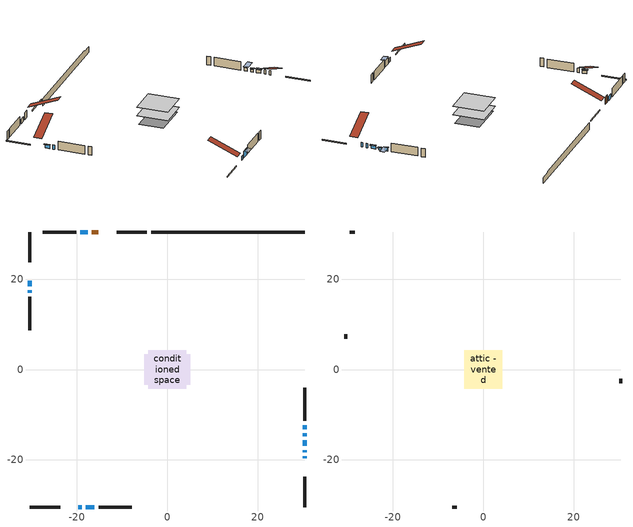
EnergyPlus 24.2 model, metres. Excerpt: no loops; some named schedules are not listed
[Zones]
conditioned space
 floor adiabatic (AdiabaticFloorConstruction): -4.26,-4.26 -4.26,4.26 4.26,4.26 4.26,-4.26 z0.61
 floor foundation (Slab1 construction): -5.09,-3.41 -5.09,3.41 5.09,3.41 5.09,-3.41 z-1.34
 wall outside (RimJoist1 construction): -4.49,30.46 -11.21,30.46 / -30.46,-30.46 -23.74,-30.46 / -30.46,30.46 -30.46,23.74 / 30.46,-30.46 30.46,-23.74 z0.61:0.91
 wall outside (AdiabaticWallConstruction 1): -15.28,30.46 -16.72,30.46 z0.61:2.64
 wall outside (AdiabaticWallConstruction): 30.46,-19.66 30.46,-19.24 / 30.46,-18.31 30.46,-17.83 / -19.66,-30.46 -18.98,-30.46 / -17.65,30.46 -19.26,30.46 / -30.46,17.52 -30.46,17.04 z0.61:1.83; -30.46,19.66 -30.46,18.44 / 30.46,-16.91 30.46,-15.68 / 30.46,-13.22 30.46,-12.3 z0.61:1.53; -18.05,-30.46 -16.12,-30.46 z0.61:2.34; 30.46,-14.76 30.46,-14.15 z0.61:1.22
 wall outside (Wall1 construction): -20.18,30.46 -27.55,30.46 / -15.19,-30.46 -7.82,-30.46 / -30.46,16.11 -30.46,8.74 / 30.46,-11.37 30.46,-4.01 z0.61:3.05
 wall foundation (FoundationWall1 construction): -3.56,30.46,-1.34 -3.56,30.46,0.61 27.06,30.46,0.61 27.06,30.46,0.27 30.46,30.46,0.27 30.46,30.46,-1.34
 window (WindowConstruction 7): 30.46,-19.66 30.46,-19.24 z0.61:1.83
 window (WindowConstruction 9): 30.46,-18.31 30.46,-17.83 z0.61:1.83
 window (WindowConstruction): -19.66,-30.46 -18.98,-30.46 z0.61:1.83
 window (WindowConstruction 1): -17.65,30.46 -19.25,30.46 z0.61:1.83
 window (WindowConstruction 2): -30.46,19.66 -30.46,18.44 z0.61:1.52
 window (WindowConstruction 3): -18.05,-30.46 -16.12,-30.46 z0.61:2.34
 window (WindowConstruction 4): 30.46,-16.9 30.46,-15.69 z0.61:1.52
 window (WindowConstruction 5): 30.46,-14.76 30.46,-14.15 z0.61:1.22
 window (WindowConstruction 6): 30.46,-13.22 30.46,-12.3 z0.61:1.52
 window (WindowConstruction 8): -30.46,17.51 -30.46,17.04 z0.61:1.83
 door (Door): -15.28,30.46 -16.72,30.46 z0.61:2.64
 ceiling adiabatic (AdiabaticFloorConstruction): 4.26,-4.26 4.26,4.26 -4.26,4.26 -4.26,-4.26 z0.61
attic - vented
 floor to conditioned space (Floor1 construction Reversed): -4.26,-4.26 -4.26,4.26 4.26,4.26 4.26,-4.26 z3.05
 wall outside (Wall2 construction): -28.48,30.46 -29.53,30.46 / -6.89,-30.46 -5.85,-30.46 / -30.46,7.82 -30.46,6.77 / 30.46,-3.08 30.46,-2.03 z0.61:3.05
 roof outside (Roof1 construction): -14.35,30.46,3.05 -14.35,22.27,6.46 -12.14,22.27,6.46 -12.14,30.46,3.05; -20.59,-30.46,3.05 -20.59,-22.27,6.46 -22.81,-22.27,6.46 -22.81,-30.46,3.05; -30.46,20.59,3.05 -22.27,20.59,6.46 -22.27,22.81,6.46 -30.46,22.81,3.05; 30.46,-20.59,3.05 22.27,-20.59,6.46 22.27,-22.81,6.46 30.46,-22.81,3.05
shading: -30.46,18.24 -30.46,19.86 -30.87,19.86 -30.87,18.24 z1.73; -15.92,-30.46 -18.25,-30.46 -18.25,-31.68 -15.92,-31.68 z2.54; 30.46,-15.48 30.46,-17.11 31.07,-17.11 31.07,-15.48 z1.73; 30.46,-13.95 30.46,-14.96 31.07,-14.96 31.07,-13.95 z1.42; 30.46,-12.1 30.46,-13.42 33.51,-13.42 33.51,-12.1 z1.73
[Building]
Building 1: Terrain=Suburbs
[Site:Location]
Windsor AP_ON: Latitude {deg}=42.28; Longitude {deg}=-82.96; Time Zone {hr}=-5; Elevation {m}=190; Keep Site Location Information=Yes
[Site:GroundTemperature:Shallow]
6.34957, 4.46684, 4.31606, 5.20952, 8.79623, 12.3662, 15.4612, 17.4219, 17.5884, 15.9938, 12.9777, 9.51722
[Site:WaterMainsTemperature]
Calculation Method=Schedule; Temperature Schedule=mains temperature schedule
[Material] Roughness=Rough; Thermal Absorptance=0.9
Name | Thickness {m} | Conductivity {W/m-K} | Density {kg/m3} | Specific Heat {J/kg-K} | Solar Absorptance | Visible Absorptance
asphalt or fiberglass shingles | 0.00635 | 0.162714 | 1121.4 | 1465.45 | 0.4 | 0.4
ceiling loosefill ins | 0.338667 | 0.0480833 | 16.02 | 1046.75 | 0.7 | 0.7
ceiling stud and cavity | 0.1397 | 0.186237 | 65.682 | 1177.47 | 0.7 | 0.7
concrete 4.0 in. | 0.1016 | 1.803125 | 2242.8 | 837.4 | 0.7 | 0.7
concrete 8.0 in. | 0.2032 | 1.803125 | 2242.8 | 837.4 | 0.7 | 0.7
door material | 0.04445 | 0.053851 | 512.64 | 1214.23 | 0.7 | 0.7
exterior vertical ins | 0.0127767 | 0.029427 | 32.04 | 1214.23 | 0.7 | 0.7
floor covering | 0.0127 | 0.0433444 | 54.468 | 1339.84 | 0.6 | 0.6
floor rigid ins; wall rigid ins | 0.512978 | 0.029427 | 32.04 | 1214.23 | 0.7 | 0.7
floor stud and cavity | 0.1397 | 1.75129 | 37.0049 | 1207.88 | 0.7 | 0.7
furniture material conditioned space 1 | 0.1524 | 0.115458 | 640.8 | 1214.23 | 0.6 | 0.6
gypsum board | 0.0127 | 0.160291 | 801 | 837.4 | 0.6 | 0.6
gypsum board 1 | 0.0127 | 0.160291 | 801 | 837.4 | 0.7 | 0.7
osb sheathing 0.5 in. | 0.0127 | 0.115458 | 512.64 | 1214.23 | 0.7 | 0.7
osb sheathing 0.75 in. | 0.01905 | 0.115458 | 512.64 | 1214.23 | 0.7 | 0.7
rim joist stud and cavity | 0.0508 | 0.153904 | 50.32683 | 1063.81 | 0.6 | 0.6
wall stud and cavity | 0.1397 | 0.0864253 | 139.0536 | 1170.24 | 0.7 | 0.7
wall stud and cavity 1 | 0.0889 | 6.9971 | 50.32683 | 1063.81 | 0.6 | 0.6
wall stud and cavity 2 | 0.0889 | 0.380278 | 52.3479 | 1209.89 | 0.7 | 0.7
wall stud and cavity 3 | 0.0889 | 0.391764 | 83.0341 | 1211.67 | 0.7 | 0.7
wood siding | 0.0254 | 0.102417 | 544.68 | 1172.36 | 0.4 | 0.4
wood siding 1 | 0.00254 | 0.102417 | 544.68 | 1172.36 | 0.4 | 0.4
wood siding 2; wood siding 3; wood siding 4 | 0.0254 | 0.102417 | 544.68 | 1172.36 | 0.7 | 0.7
[WindowMaterial:SimpleGlazingSystem]
Name | U-Factor {W/m2-K} | Solar Heat Gain Coefficient
WindowMaterial | 3.304596 | 0.64
WindowMaterial 1 | 3.30119 | 0.67
WindowMaterial 2 | 3.30346 | 0.65
WindowMaterial 3 | 3.296079 | 0.7
WindowMaterial 4 | 3.304596 | 0.58
WindowMaterial 5 | 3.26996 | 0.55
WindowMaterial 6 | 3.30914 | 0.59
WindowMaterial 7 | 3.308 | 0.54
[Construction]
AdiabaticFloorConstruction: floor stud and cavity, floor rigid ins, osb sheathing 0.75 in., floor covering
AdiabaticWallConstruction: wood siding 3, wall rigid ins, wall stud and cavity 2, gypsum board
AdiabaticWallConstruction 1: wood siding 4, wall rigid ins, wall stud and cavity 2, gypsum board
Door: door material
Floor1 construction Reversed: gypsum board, ceiling stud and cavity, ceiling loosefill ins
FoundationWall1 construction: concrete 8.0 in., gypsum board 1
furniture construction conditioned space 1: furniture material conditioned space 1
PartitionWallConstruction: gypsum board, wall stud and cavity 3, gypsum board
RimJoist1 construction: wood siding 2, rim joist stud and cavity
Roof1 construction: asphalt or fiberglass shingles
Slab1 construction: concrete 4.0 in.
Wall1 construction: wood siding, osb sheathing 0.5 in., wall stud and cavity, gypsum board
Wall2 construction: wood siding 1, wall stud and cavity 1
WindowConstruction: WindowMaterial
WindowConstruction 1: WindowMaterial 1
WindowConstruction 2; WindowConstruction 4: WindowMaterial 2
WindowConstruction 3: WindowMaterial 3
WindowConstruction 5: WindowMaterial 4
WindowConstruction 6: WindowMaterial 5
WindowConstruction 7: WindowMaterial 6
WindowConstruction 8; WindowConstruction 9: WindowMaterial 7
[Zone] Multiplier=1; Part of Total Floor Area=Yes
Name | Volume {m3}
attic - vented | 39.6944
conditioned space | 328.7
[Space]
Name | Zone | Volume {m3}
attic - vented 1 | attic - vented | 39.6944
conditioned space 1 | conditioned space | 328.7
[ZoneInfiltration:EffectiveLeakageArea]
infil attic - vented 1: Zone or Space=attic - vented 1; Schedule=Always On Discrete; Effective Air Leakage Area {cm2}=3228.89; Stack Coefficient=0.000406835; Wind Coefficient=1.36279e-05
[ZoneMixing]
whole house fan mix: Zone or Space=attic - vented; Schedule=Always On Continuous; Design Flow Rate Calculation Method=Flow/Zone; Design Flow Rate {m3/s}=0; Source Zone or Space=conditioned space
[SurfaceProperty:ExposedFoundationPerimeter]
Slab1: Exposed Perimeter Calculation Method=TotalExposedPerimeter; Total Exposed Perimeter {m}=34.016
[InternalMass] Zone or ZoneList=conditioned space; Space or SpaceList=conditioned space 1
Name | Construction | Surface Area {m2}
furniture mass conditioned space 1 | furniture construction conditioned space 1 | 56.8801
partition wall mass | PartitionWallConstruction | 142.2
[Lights]
interior lighting: Zone or ZoneList or Space or SpaceList=conditioned space 1; Schedule=interior lighting schedule; Design Level Calculation Method=LightingLevel; Lighting Level {W}=343.2; Return Air Fraction=0; Fraction Radiant=0.6; Fraction Visible=0.2; Fraction Replaceable=1
[People]
occupants: Zone or ZoneList or Space or SpaceList=conditioned space 1; Number of People Schedule=occupants schedule; Number of People Calculation Method=People; Number of People=3; Fraction Radiant=0.314171; Sensible Heat Fraction=0.56303; Activity Level Schedule=occupants activity schedule; Carbon Dioxide Generation Rate {m3/s-W}=0; Enable ASHRAE 55 Comfort Warnings=No; Mean Radiant Temperature Calculation Type=EnclosureAveraged
[ElectricEquipment] Zone or ZoneList or Space or SpaceList=conditioned space 1; Design Level Calculation Method=EquipmentLevel
Name | Schedule | Design Level {W} | Fraction Latent | Fraction Radiant | Fraction Lost
clothes dryer | clothes dryer schedule | 140.772 | 0.015 | 0.081 | 0.85
clothes washer | clothes washer schedule | 32.1985 | 0.03 | 0.162 | 0.7
cooking range | cooking range schedule | 215.147 | 0.08 | 0.432 | 0.2
dishwasher | dishwasher schedule | 66.8632 | 0.3 | 0.18 | 0.4
fridge | fridge schedule | 72.9452 | 0 | 0.6 | 0
mech vent house fan | mech vent house fan schedule | 0 | 0 | 0 | 1
mech vent house fan cfis | mech vent house fan cfis schedule | 0 | 0 | 0 | 0
misc plug loads | misc plug loads schedule | 494.7 | 0.045 | 0.513 | 0.1
whole house fan | Always On Discrete | 0 | 0 | 0 | 1
[OtherEquipment] Zone or ZoneList or Space or SpaceList=conditioned space 1; Design Level Calculation Method=EquipmentLevel
Name | Fuel Type | Schedule | Design Level {W} | Fraction Latent | Fraction Radiant | Fraction Lost
clothes dryer 1 | Electricity | clothes dryer schedule | 0 | 0.015 | 0.081 | 0.85
cooking range 1 | Electricity | cooking range schedule | 0 | 0.08 | 0.432 | 0.2
general water use latent | None | general water use schedule | 62.594 | 1 | 0 | 0
general water use sensible | None | general water use schedule | -61.6891 | 0 | 0.6 | 0
mech vent house fan latent load | None | Always On Discrete | 0 | 1 | 0 | 0
mech vent house fan sensible load | None | Always On Discrete | 0 | 0 | 0 | 0
water heater energy adjustment1 | NaturalGas | Always On Discrete | 0.01 | 0 | 0 | 1
[ZoneInfiltration:DesignFlowRate] Zone or ZoneList or Space or SpaceList=conditioned space 1; Schedule=Always On Discrete; Design Flow Rate Calculation Method=Flow/Zone; Design Flow Rate {m3/s}=0
infil flow; natural vent flow; whole house fan flow
[AvailabilityManager:Scheduled]
central ac and furnace airloop Availability Manager: Schedule=Always On Discrete
[Foundation:Kiva]
Foundation Kiva 1: Initial Indoor Air Temperature {C}=18; Wall Height Above Grade {m}=0.609996; Wall Depth Below Slab {m}=0.2032; Custom Block Material Name 1=exterior vertical ins; Custom Block Depth 1 {m}=1.94999; Custom Block X Position 1 {m}=0.2159; Custom Block Z Position 1 {m}=0
[Foundation:Kiva:Settings]
Soil Conductivity {W/m-K}=0.849921; Soil Density {kg/m3}=1842.3; Soil Specific Heat {J/kg-K}=418.7; Ground Solar Absorptivity=0.9; Ground Thermal Absorptivity=0.9; Ground Surface Roughness {m}=0.03; Far-Field Width {m}=40; Deep-Ground Boundary Condition=ZeroFlux; Deep-Ground Depth {m}=40; Minimum Cell Dimension {m}=0.2; Maximum Cell Growth Coefficient=3; Simulation Timestep=Timestep
[Exterior:Lights]
exterior lighting: Schedule=exterior lighting schedule; Design Level {W}=75.6
[EnergyManagementSystem:GlobalVariable]
central_ac_and_furnace_airloop_Fan_RTF
infil_program_Qfan
infil_program_Qinf
natural_vent_program_Qnv
natural_vent_program_Qwhf
[EnergyManagementSystem:Sensor]
Name | Output:Variable or Output:Meter Index Key | Output:Variable or Output:Meter
airflow_gain | infil flow | Infiltration Sensible Heat Gain Energy
airflow_gain_1 | natural vent flow | Infiltration Sensible Heat Gain Energy
airflow_gain_2 | whole house fan flow | Infiltration Sensible Heat Gain Energy
airflow_loss | infil flow | Infiltration Sensible Heat Loss Energy
airflow_loss_1 | natural vent flow | Infiltration Sensible Heat Loss Energy
airflow_loss_2 | whole house fan flow | Infiltration Sensible Heat Loss Energy
clg_load_cond |  | Cooling:EnergyTransfer:Zone:CONDITIONED SPACE
clg_sp_s; clg_sp_s_1 | cooling setpoint | Schedule Value
clothes_dryer_exhaust_0_sch_s | clothes dryer exhaust 0 schedule | Schedule Value
cool_season | cooling season schedule | Schedule Value
htg_load_cond |  | Heating:EnergyTransfer:Zone:CONDITIONED SPACE
htg_sp_s; htg_sp_s_1 | heating setpoint | Schedule Value
ig_ee_conv | clothes dryer | Electric Equipment Convective Heating Energy
ig_ee_conv_2 | cooking range | Electric Equipment Convective Heating Energy
ig_ee_conv_4 | fridge | Electric Equipment Convective Heating Energy
ig_ee_conv_5 | misc plug loads | Electric Equipment Convective Heating Energy
ig_ee_conv_6 | whole house fan | Electric Equipment Convective Heating Energy
ig_ee_rad | clothes dryer | Electric Equipment Radiant Heating Energy
ig_ee_rad_2 | cooking range | Electric Equipment Radiant Heating Energy
ig_ee_rad_4 | fridge | Electric Equipment Radiant Heating Energy
ig_ee_rad_5 | misc plug loads | Electric Equipment Radiant Heating Energy
ig_ee_rad_6 | whole house fan | Electric Equipment Radiant Heating Energy
ig_lgt_conv | interior lighting | Lights Convective Heating Energy
ig_lgt_rad | interior lighting | Lights Radiant Heating Energy
ig_lgt_vis | interior lighting | Lights Visible Radiation Heating Energy
ig_oe_conv | clothes dryer 1 | Other Equipment Convective Heating Energy
ig_oe_conv_1 | cooking range 1 | Other Equipment Convective Heating Energy
ig_oe_conv_2 | general water use latent | Other Equipment Convective Heating Energy
ig_oe_conv_3 | general water use sensible | Other Equipment Convective Heating Energy
ig_oe_conv_4 | water heater energy adjustment1 | Other Equipment Convective Heating Energy
ig_oe_rad | clothes dryer 1 | Other Equipment Radiant Heating Energy
ig_oe_rad_1 | cooking range 1 | Other Equipment Radiant Heating Energy
ig_oe_rad_2 | general water use latent | Other Equipment Radiant Heating Energy
ig_oe_rad_3 | general water use sensible | Other Equipment Radiant Heating Energy
ig_oe_rad_4 | water heater energy adjustment1 | Other Equipment Radiant Heating Energy
ig_ppl_conv | occupants | People Convective Heating Energy
ig_ppl_rad | occupants | People Radiant Heating Energy
im_conv | furniture mass conditioned space 1 | Surface Inside Face Convection Heat Gain Energy
im_conv_1 | partition wall mass | Surface Inside Face Convection Heat Gain Energy
im_ig | furniture mass conditioned space 1 | Surface Inside Face Internal Gains Radiation Heat Gain Energy
im_ig_1 | partition wall mass | Surface Inside Face Internal Gains Radiation Heat Gain Energy
im_lgt | furniture mass conditioned space 1 | Surface Inside Face Lights Radiation Heat Gain Energy
im_lgt_1 | partition wall mass | Surface Inside Face Lights Radiation Heat Gain Energy
im_sol | furniture mass conditioned space 1 | Surface Inside Face Solar Radiation Heat Gain Energy
im_sol_1 | partition wall mass | Surface Inside Face Solar Radiation Heat Gain Energy
im_surf | furniture mass conditioned space 1 | Surface Inside Face Net Surface Thermal Radiation Heat Gain Energy
im_surf_1 | partition wall mass | Surface Inside Face Net Surface Thermal Radiation Heat Gain Energy
mv_conv | mech vent house fan | Electric Equipment Convective Heating Energy
mv_conv_1 | mech vent house fan cfis | Electric Equipment Convective Heating Energy
mv_conv_2 | mech vent house fan latent load | Other Equipment Convective Heating Energy
mv_conv_3 | mech vent house fan sensible load | Other Equipment Convective Heating Energy
mv_rad | mech vent house fan | Electric Equipment Radiant Heating Energy
mv_rad_1 | mech vent house fan cfis | Electric Equipment Radiant Heating Energy
mv_rad_2 | mech vent house fan latent load | Other Equipment Radiant Heating Energy
mv_rad_3 | mech vent house fan sensible load | Other Equipment Radiant Heating Energy
natural_vent_s | natural vent schedule | Schedule Value
out_pb_s |  | Site Outdoor Air Barometric Pressure
out_wt_s |  | Site Outdoor Air Humidity Ratio
site_vw_s |  | Site Wind Speed
ss_back_out | Window1 | Surface Window Shortwave from Zone Back Out Window Heat Transfer Rate
ss_back_out_1 | Window11 | Surface Window Shortwave from Zone Back Out Window Heat Transfer Rate
ss_back_out_2 | Window2 | Surface Window Shortwave from Zone Back Out Window Heat Transfer Rate
ss_back_out_3 | Window3 | Surface Window Shortwave from Zone Back Out Window Heat Transfer Rate
ss_back_out_4 | Window4 | Surface Window Shortwave from Zone Back Out Window Heat Transfer Rate
ss_back_out_5 | Window5 | Surface Window Shortwave from Zone Back Out Window Heat Transfer Rate
ss_back_out_6 | Window6 | Surface Window Shortwave from Zone Back Out Window Heat Transfer Rate
ss_back_out_7 | Window7 | Surface Window Shortwave from Zone Back Out Window Heat Transfer Rate
ss_back_out_8 | Window8 | Surface Window Shortwave from Zone Back Out Window Heat Transfer Rate
ss_back_out_9 | Window9 | Surface Window Shortwave from Zone Back Out Window Heat Transfer Rate
ss_conv | Door1 | Surface Inside Face Convection Heat Gain Energy
ss_conv_1 | Window1 | Surface Inside Face Convection Heat Gain Energy
ss_conv_10 | Window9 | Surface Inside Face Convection Heat Gain Energy
ss_conv_2 | Window11 | Surface Inside Face Convection Heat Gain Energy
ss_conv_3 | Window2 | Surface Inside Face Convection Heat Gain Energy
ss_conv_4 | Window3 | Surface Inside Face Convection Heat Gain Energy
ss_conv_5 | Window4 | Surface Inside Face Convection Heat Gain Energy
ss_conv_6 | Window5 | Surface Inside Face Convection Heat Gain Energy
ss_conv_7 | Window6 | Surface Inside Face Convection Heat Gain Energy
ss_conv_8 | Window7 | Surface Inside Face Convection Heat Gain Energy
ss_conv_9 | Window8 | Surface Inside Face Convection Heat Gain Energy
ss_ig | Door1 | Surface Inside Face Internal Gains Radiation Heat Gain Energy
ss_ig_1 | Window1 | Surface Inside Face Internal Gains Radiation Heat Gain Energy
ss_ig_10 | Window9 | Surface Inside Face Internal Gains Radiation Heat Gain Energy
ss_ig_2 | Window11 | Surface Inside Face Internal Gains Radiation Heat Gain Energy
ss_ig_3 | Window2 | Surface Inside Face Internal Gains Radiation Heat Gain Energy
ss_ig_4 | Window3 | Surface Inside Face Internal Gains Radiation Heat Gain Energy
ss_ig_5 | Window4 | Surface Inside Face Internal Gains Radiation Heat Gain Energy
ss_ig_6 | Window5 | Surface Inside Face Internal Gains Radiation Heat Gain Energy
ss_ig_7 | Window6 | Surface Inside Face Internal Gains Radiation Heat Gain Energy
ss_ig_8 | Window7 | Surface Inside Face Internal Gains Radiation Heat Gain Energy
ss_ig_9 | Window8 | Surface Inside Face Internal Gains Radiation Heat Gain Energy
ss_lgt | Door1 | Surface Inside Face Lights Radiation Heat Gain Energy
ss_sol | Door1 | Surface Inside Face Solar Radiation Heat Gain Energy
ss_surf | Door1 | Surface Inside Face Net Surface Thermal Radiation Heat Gain Energy
ss_surf_1 | Window1 | Surface Inside Face Net Surface Thermal Radiation Heat Gain Energy
ss_surf_10 | Window9 | Surface Inside Face Net Surface Thermal Radiation Heat Gain Energy
ss_surf_2 | Window11 | Surface Inside Face Net Surface Thermal Radiation Heat Gain Energy
ss_surf_3 | Window2 | Surface Inside Face Net Surface Thermal Radiation Heat Gain Energy
ss_surf_4 | Window3 | Surface Inside Face Net Surface Thermal Radiation Heat Gain Energy
ss_surf_5 | Window4 | Surface Inside Face Net Surface Thermal Radiation Heat Gain Energy
ss_surf_6 | Window5 | Surface Inside Face Net Surface Thermal Radiation Heat Gain Energy
ss_surf_7 | Window6 | Surface Inside Face Net Surface Thermal Radiation Heat Gain Energy
ss_surf_8 | Window7 | Surface Inside Face Net Surface Thermal Radiation Heat Gain Energy
ss_surf_9 | Window8 | Surface Inside Face Net Surface Thermal Radiation Heat Gain Energy
ss_trans_in | Window1 | Surface Window Transmitted Solar Radiation Rate
ss_trans_in_1 | Window11 | Surface Window Transmitted Solar Radiation Rate
ss_trans_in_2 | Window2 | Surface Window Transmitted Solar Radiation Rate
ss_trans_in_3 | Window3 | Surface Window Transmitted Solar Radiation Rate
ss_trans_in_4 | Window4 | Surface Window Transmitted Solar Radiation Rate
ss_trans_in_5 | Window5 | Surface Window Transmitted Solar Radiation Rate
ss_trans_in_6 | Window6 | Surface Window Transmitted Solar Radiation Rate
ss_trans_in_7 | Window7 | Surface Window Transmitted Solar Radiation Rate
ss_trans_in_8 | Window8 | Surface Window Transmitted Solar Radiation Rate
ss_trans_in_9 | Window9 | Surface Window Transmitted Solar Radiation Rate
ss_trans_out | Window1 | Surface Inside Face Initial Transmitted Diffuse Transmitted Out Window Solar Radiation Rate
ss_trans_out_1 | Window11 | Surface Inside Face Initial Transmitted Diffuse Transmitted Out Window Solar Radiation Rate
ss_trans_out_2 | Window2 | Surface Inside Face Initial Transmitted Diffuse Transmitted Out Window Solar Radiation Rate
ss_trans_out_3 | Window3 | Surface Inside Face Initial Transmitted Diffuse Transmitted Out Window Solar Radiation Rate
ss_trans_out_4 | Window4 | Surface Inside Face Initial Transmitted Diffuse Transmitted Out Window Solar Radiation Rate
ss_trans_out_5 | Window5 | Surface Inside Face Initial Transmitted Diffuse Transmitted Out Window Solar Radiation Rate
ss_trans_out_6 | Window6 | Surface Inside Face Initial Transmitted Diffuse Transmitted Out Window Solar Radiation Rate
ss_trans_out_7 | Window7 | Surface Inside Face Initial Transmitted Diffuse Transmitted Out Window Solar Radiation Rate
ss_trans_out_8 | Window8 | Surface Inside Face Initial Transmitted Diffuse Transmitted Out Window Solar Radiation Rate
ss_trans_out_9 | Window9 | Surface Inside Face Initial Transmitted Diffuse Transmitted Out Window Solar Radiation Rate
s_conv | Floor1 | Surface Inside Face Convection Heat Gain Energy
s_conv_1 | FoundationWall1 | Surface Inside Face Convection Heat Gain Energy
s_conv_10 | Wall1:180 | Surface Inside Face Convection Heat Gain Energy
s_conv_11 | Wall1:270 | Surface Inside Face Convection Heat Gain Energy
s_conv_12 | Wall1:90 | Surface Inside Face Convection Heat Gain Energy
s_conv_2 | inferred conditioned ceiling | Surface Inside Face Convection Heat Gain Energy
s_conv_3 | inferred conditioned floor | Surface Inside Face Convection Heat Gain Energy
s_conv_4 | RimJoist1:0 | Surface Inside Face Convection Heat Gain Energy
s_conv_5 | RimJoist1:180 | Surface Inside Face Convection Heat Gain Energy
s_conv_6 | RimJoist1:270 | Surface Inside Face Convection Heat Gain Energy
s_conv_7 | RimJoist1:90 | Surface Inside Face Convection Heat Gain Energy
s_conv_8 | Slab1 | Surface Inside Face Convection Heat Gain Energy
s_conv_9 | Wall1:0 | Surface Inside Face Convection Heat Gain Energy
s_ig | Floor1 | Surface Inside Face Internal Gains Radiation Heat Gain Energy
s_ig_1 | FoundationWall1 | Surface Inside Face Internal Gains Radiation Heat Gain Energy
s_ig_10 | Wall1:180 | Surface Inside Face Internal Gains Radiation Heat Gain Energy
s_ig_11 | Wall1:270 | Surface Inside Face Internal Gains Radiation Heat Gain Energy
s_ig_12 | Wall1:90 | Surface Inside Face Internal Gains Radiation Heat Gain Energy
s_ig_2 | inferred conditioned ceiling | Surface Inside Face Internal Gains Radiation Heat Gain Energy
s_ig_3 | inferred conditioned floor | Surface Inside Face Internal Gains Radiation Heat Gain Energy
s_ig_4 | RimJoist1:0 | Surface Inside Face Internal Gains Radiation Heat Gain Energy
s_ig_5 | RimJoist1:180 | Surface Inside Face Internal Gains Radiation Heat Gain Energy
s_ig_6 | RimJoist1:270 | Surface Inside Face Internal Gains Radiation Heat Gain Energy
s_ig_7 | RimJoist1:90 | Surface Inside Face Internal Gains Radiation Heat Gain Energy
s_ig_8 | Slab1 | Surface Inside Face Internal Gains Radiation Heat Gain Energy
s_ig_9 | Wall1:0 | Surface Inside Face Internal Gains Radiation Heat Gain Energy
s_lgt | Floor1 | Surface Inside Face Lights Radiation Heat Gain Energy
s_lgt_1 | FoundationWall1 | Surface Inside Face Lights Radiation Heat Gain Energy
s_lgt_10 | Wall1:180 | Surface Inside Face Lights Radiation Heat Gain Energy
s_lgt_11 | Wall1:270 | Surface Inside Face Lights Radiation Heat Gain Energy
s_lgt_12 | Wall1:90 | Surface Inside Face Lights Radiation Heat Gain Energy
s_lgt_2 | inferred conditioned ceiling | Surface Inside Face Lights Radiation Heat Gain Energy
s_lgt_3 | inferred conditioned floor | Surface Inside Face Lights Radiation Heat Gain Energy
s_lgt_4 | RimJoist1:0 | Surface Inside Face Lights Radiation Heat Gain Energy
s_lgt_5 | RimJoist1:180 | Surface Inside Face Lights Radiation Heat Gain Energy
s_lgt_6 | RimJoist1:270 | Surface Inside Face Lights Radiation Heat Gain Energy
s_lgt_7 | RimJoist1:90 | Surface Inside Face Lights Radiation Heat Gain Energy
s_lgt_8 | Slab1 | Surface Inside Face Lights Radiation Heat Gain Energy
s_lgt_9 | Wall1:0 | Surface Inside Face Lights Radiation Heat Gain Energy
s_sol | Floor1 | Surface Inside Face Solar Radiation Heat Gain Energy
s_sol_1 | FoundationWall1 | Surface Inside Face Solar Radiation Heat Gain Energy
s_sol_10 | Wall1:180 | Surface Inside Face Solar Radiation Heat Gain Energy
s_sol_11 | Wall1:270 | Surface Inside Face Solar Radiation Heat Gain Energy
s_sol_12 | Wall1:90 | Surface Inside Face Solar Radiation Heat Gain Energy
s_sol_2 | inferred conditioned ceiling | Surface Inside Face Solar Radiation Heat Gain Energy
s_sol_3 | inferred conditioned floor | Surface Inside Face Solar Radiation Heat Gain Energy
s_sol_4 | RimJoist1:0 | Surface Inside Face Solar Radiation Heat Gain Energy
s_sol_5 | RimJoist1:180 | Surface Inside Face Solar Radiation Heat Gain Energy
s_sol_6 | RimJoist1:270 | Surface Inside Face Solar Radiation Heat Gain Energy
s_sol_7 | RimJoist1:90 | Surface Inside Face Solar Radiation Heat Gain Energy
s_sol_8 | Slab1 | Surface Inside Face Solar Radiation Heat Gain Energy
s_sol_9 | Wall1:0 | Surface Inside Face Solar Radiation Heat Gain Energy
s_surf | Floor1 | Surface Inside Face Net Surface Thermal Radiation Heat Gain Energy
